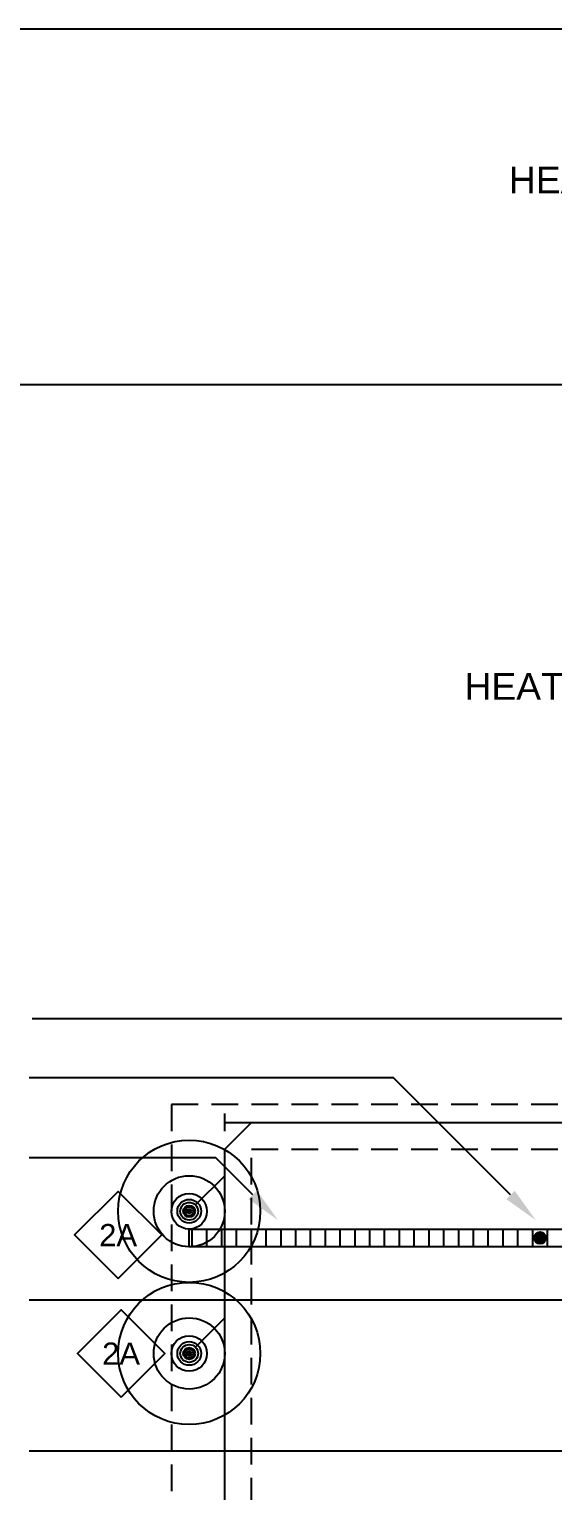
# Model space of a CAD drawing. Extents: x -3956 to 957, y -346 to 1886.
# Drawn here: x -3385 to -3208.2, y 486.4 to 979.7 of the extents above; entities that cross this region are included whole.
import ezdxf
from ezdxf.enums import TextEntityAlignment as Align

# ---------------------------------------------------------------- set-up
doc = ezdxf.new("R2010")
doc.units = 0
doc.header["$LTSCALE"] = 36
doc.header["$MEASUREMENT"] = 0
doc.linetypes.add('HIDDEN', pattern=[0.375, 0.25, -0.125])
for name, color, linetype in [('G-ANNO-TEXT', 70, 'Continuous'), ('G-ANNO-TEXT @ 96', 70, 'Continuous'), ('P-STRM-N', 2, 'Continuous'), ('P-STRM-N @ 1 (1)', 2, 'Continuous'), ('P-STRM-N @ 1 (2)', 2, 'Continuous'), ('P-STRM-N @ 12', 2, 'Continuous'), ('P-STRM-N @ 128', 2, 'Continuous'), ('P-STRM-N @ 16', 2, 'Continuous'), ('P-STRM-N @ 192', 2, 'Continuous'), ('P-STRM-N @ 2', 2, 'Continuous'), ('P-STRM-N @ 24', 2, 'Continuous'), ('P-STRM-N @ 384', 2, 'Continuous'), ('P-STRM-N @ 4', 2, 'Continuous'), ('P-STRM-N @ 48', 2, 'Continuous'), ('P-STRM-N @ 64', 2, 'Continuous'), ('P-STRM-N @ 768', 2, 'Continuous'), ('P-STRM-N @ 8', 2, 'Continuous'), ('P-STRM-N @ 96', 2, 'Continuous')]:
    doc.layers.add(name, color=color, linetype=linetype)
doc.layers.add('P-GD-E', color=43, linetype='Continuous', lineweight=25)
doc.styles.add('Arial', font='arial.ttf')

# ---------------------------------------------------------------- blocks, each defined once
blk = doc.blocks.new('DIAMOND TAG')
blk.add_lwpolyline([(0, -0.1533), (0.1533, 0), (0, 0.1533), (-0.1533, 0)], close=True)
at = {"style": 'Arial'}
blk.add_attdef('XXX', text='', height=0.0781, dxfattribs=at).set_placement((0, 0), align=Align.MIDDLE)
blk = doc.blocks.new('PIPE-PLAN')
at = {"linetype": 'Continuous'}
for p, q in [((-0.09375, -0.03125), (-0.09375, 0.03125)), ((-0.09375, 0), (0, 0))]:
    blk.add_line(p, q, dxfattribs=at)
blk = doc.blocks.new('*U7')
blk.add_circle((0, 0), 0.03125)
blk = doc.blocks.new('*U1603')
at = {"layer": 'P-STRM-N @ 1 (1)'}
blk.add_blockref('*U7', (-3331, 532.74), dxfattribs=at)
at = {"layer": 'P-STRM-N @ 1 (2)'}
blk.add_blockref('*U7', (-3331, 532.74), dxfattribs=at)
at = {"layer": 'P-STRM-N @ 12', "xscale": 12, "yscale": 12, "zscale": 12}
blk.add_blockref('*U7', (-3331, 532.74), dxfattribs=at)
at = {"layer": 'P-STRM-N @ 128', "xscale": 128, "yscale": 128, "zscale": 128}
blk.add_blockref('*U7', (-3331, 532.74), dxfattribs=at)
at = {"layer": 'P-STRM-N @ 16', "xscale": 16, "yscale": 16, "zscale": 16}
blk.add_blockref('*U7', (-3331, 532.74), dxfattribs=at)
at = {"layer": 'P-STRM-N @ 192', "xscale": 192, "yscale": 192, "zscale": 192}
blk.add_blockref('*U7', (-3331, 532.74), dxfattribs=at)
at = {"layer": 'P-STRM-N @ 2', "xscale": 2, "yscale": 2, "zscale": 2}
blk.add_blockref('*U7', (-3331, 532.74), dxfattribs=at)
at = {"layer": 'P-STRM-N @ 24', "xscale": 24, "yscale": 24, "zscale": 24}
blk.add_blockref('*U7', (-3331, 532.74), dxfattribs=at)
at = {"layer": 'P-STRM-N @ 384', "xscale": 384, "yscale": 384, "zscale": 384}
blk.add_blockref('*U7', (-3331, 532.74), dxfattribs=at)
at = {"layer": 'P-STRM-N @ 4', "xscale": 4, "yscale": 4, "zscale": 4}
blk.add_blockref('*U7', (-3331, 532.74), dxfattribs=at)
at = {"layer": 'P-STRM-N @ 48', "xscale": 48, "yscale": 48, "zscale": 48}
blk.add_blockref('*U7', (-3331, 532.74), dxfattribs=at)
at = {"layer": 'P-STRM-N @ 64', "xscale": 64, "yscale": 64, "zscale": 64}
blk.add_blockref('*U7', (-3331, 532.74), dxfattribs=at)
at = {"layer": 'P-STRM-N @ 768', "xscale": 768, "yscale": 768, "zscale": 768}
blk.add_blockref('*U7', (-3331, 532.74), dxfattribs=at)
at = {"layer": 'P-STRM-N @ 8', "xscale": 8, "yscale": 8, "zscale": 8}
blk.add_blockref('*U7', (-3331, 532.74), dxfattribs=at)
at = {"layer": 'P-STRM-N @ 96', "xscale": 96, "yscale": 96, "zscale": 96}
blk.add_blockref('*U7', (-3331, 532.74), dxfattribs=at)
blk = doc.blocks.new('*U1604')
at = {"layer": 'P-STRM-N @ 1 (1)'}
blk.add_blockref('*U7', (-3331, 580.74), dxfattribs=at)
at = {"layer": 'P-STRM-N @ 1 (2)'}
blk.add_blockref('*U7', (-3331, 580.74), dxfattribs=at)
at = {"layer": 'P-STRM-N @ 12', "xscale": 12, "yscale": 12, "zscale": 12}
blk.add_blockref('*U7', (-3331, 580.74), dxfattribs=at)
at = {"layer": 'P-STRM-N @ 128', "xscale": 128, "yscale": 128, "zscale": 128}
blk.add_blockref('*U7', (-3331, 580.74), dxfattribs=at)
at = {"layer": 'P-STRM-N @ 16', "xscale": 16, "yscale": 16, "zscale": 16}
blk.add_blockref('*U7', (-3331, 580.74), dxfattribs=at)
at = {"layer": 'P-STRM-N @ 192', "xscale": 192, "yscale": 192, "zscale": 192}
blk.add_blockref('*U7', (-3331, 580.74), dxfattribs=at)
at = {"layer": 'P-STRM-N @ 2', "xscale": 2, "yscale": 2, "zscale": 2}
blk.add_blockref('*U7', (-3331, 580.74), dxfattribs=at)
at = {"layer": 'P-STRM-N @ 24', "xscale": 24, "yscale": 24, "zscale": 24}
blk.add_blockref('*U7', (-3331, 580.74), dxfattribs=at)
at = {"layer": 'P-STRM-N @ 384', "xscale": 384, "yscale": 384, "zscale": 384}
blk.add_blockref('*U7', (-3331, 580.74), dxfattribs=at)
at = {"layer": 'P-STRM-N @ 4', "xscale": 4, "yscale": 4, "zscale": 4}
blk.add_blockref('*U7', (-3331, 580.74), dxfattribs=at)
at = {"layer": 'P-STRM-N @ 48', "xscale": 48, "yscale": 48, "zscale": 48}
blk.add_blockref('*U7', (-3331, 580.74), dxfattribs=at)
at = {"layer": 'P-STRM-N @ 64', "xscale": 64, "yscale": 64, "zscale": 64}
blk.add_blockref('*U7', (-3331, 580.74), dxfattribs=at)
at = {"layer": 'P-STRM-N @ 768', "xscale": 768, "yscale": 768, "zscale": 768}
blk.add_blockref('*U7', (-3331, 580.74), dxfattribs=at)
at = {"layer": 'P-STRM-N @ 8', "xscale": 8, "yscale": 8, "zscale": 8}
blk.add_blockref('*U7', (-3331, 580.74), dxfattribs=at)
at = {"layer": 'P-STRM-N @ 96', "xscale": 96, "yscale": 96, "zscale": 96}
blk.add_blockref('*U7', (-3331, 580.74), dxfattribs=at)

msp = doc.modelspace()

# ---------------------------------------------------------------- hatches: boundary and pattern name
at = {"layer": 'P-GD-E'}
h = msp.add_hatch(color=256, dxfattribs=at)
edge = h.paths.add_edge_path()
edge.add_arc((-3212.5, 571.74), 2, 0, 360)

# ---------------------------------------------------------------- linework, layer by layer
at = {"layer": 'G-ANNO-TEXT', "linetype": 'HIDDEN'}
for p, q in [((-3166, 616.74), (-3337, 616.74)), ((-3337, 616.74), (-3337, 238.74)), ((-3310, 238.74), (-3310, 601.74)), ((-3310, 601.74), (-3091, 601.74))]:
    msp.add_line(p, q, dxfattribs=at)
at = {"layer": 'G-ANNO-TEXT'}
for points in [[(-3160.49, 964.23), (-3176, 979.74), (-3472, 979.74)], [(-2996.2, 830.07), (-3044, 859.74), (-3472, 859.74)], [(-3128.66, 631.05), (-3144, 645.74), (-3384, 645.74)], [(-3222.49, 586.23), (-3262, 625.74), (-3385, 625.74)], [(-3309.49, 586.23), (-3322, 598.74), (-3385, 598.74)], [(-3153.77, 584.55), (-3190, 550.74), (-3385, 550.74)], [(-3058.83, 555.86), (-3139, 499.74), (-3385, 499.74)]]:
    msp.add_lwpolyline(points, dxfattribs=at)
for points in [[(-3308.07, 587.64), (-3301, 577.74), (-3310.9, 584.81)], [(-3221.07, 587.64), (-3214, 577.74), (-3223.9, 584.81)]]:
    msp.add_solid(points, dxfattribs=at)
at = {"layer": 'P-GD-E', "color": 7}
for p, q in [((-3330, 568.74), (-3330, 574.74)), ((-3325, 568.74), (-3325, 574.74)), ((-3320, 568.74), (-3320, 574.74)), ((-3315, 568.74), (-3315, 574.74)), ((-3310, 568.74), (-3310, 574.74)), ((-3305, 568.74), (-3305, 574.74)), ((-3300, 568.74), (-3300, 574.74)), ((-3295, 568.74), (-3295, 574.74)), ((-3290, 568.74), (-3290, 574.74)), ((-3285, 568.74), (-3285, 574.74)), ((-3280, 568.74), (-3280, 574.74)), ((-3275, 568.74), (-3275, 574.74)), ((-3270, 568.74), (-3270, 574.74)), ((-3265, 568.74), (-3265, 574.74)), ((-3260, 568.74), (-3260, 574.74)), ((-3255, 568.74), (-3255, 574.74)), ((-3250, 568.74), (-3250, 574.74)), ((-3245, 568.74), (-3245, 574.74)), ((-3240, 568.74), (-3240, 574.74)), ((-3235, 568.74), (-3235, 574.74)), ((-3230, 568.74), (-3230, 574.74)), ((-3225, 568.74), (-3225, 574.74)), ((-3220, 568.74), (-3220, 574.74)), ((-3215, 568.74), (-3215, 574.74)), ((-3210, 568.74), (-3210, 574.74))]:
    msp.add_line(p, q, dxfattribs=at)
at = {"layer": 'P-GD-E'}
msp.add_lwpolyline([(-3094, 568.74), (-3331, 568.74), (-3331, 574.74), (-3094, 574.74)], close=True, dxfattribs=at)
msp.add_circle((-3212.5, 571.74), 2, dxfattribs=at)
at = {"layer": 'P-STRM-N'}
for p, q in [((-3319, 601.74), (-3310, 610.74)), ((-3310, 610.74), (-3140.5, 610.74)), ((-3319, 259.74), (-3319, 601.74)), ((-3328.88, 582.86), (-3319, 592.74)), ((-3328.88, 534.86), (-3319, 544.74))]:
    msp.add_line(p, q, dxfattribs=at)

# ---------------------------------------------------------------- block references
at = {"layer": 'G-ANNO-TEXT @ 96', "xscale": 96, "yscale": 96, "zscale": 96}
for p in [(-3355, 572.74), (-3354, 532.74)]:
    msp.add_blockref('DIAMOND TAG', p, dxfattribs=at).add_auto_attribs({'XXX': '2A'})
at = {"layer": 'P-STRM-N'}
for name in ['*U1604', '*U1603']:
    msp.add_blockref(name, (0, 0), dxfattribs=at)
at = {"layer": 'P-STRM-N @ 96', "xscale": 96, "yscale": 96, "zscale": 96}
msp.add_blockref('PIPE-PLAN', (-3310, 610.74), dxfattribs=at)

# ---------------------------------------------------------------- texts
at = {"layer": 'G-ANNO-TEXT', "style": 'Arial'}
for p in [(-3223.03, 924.39), (-3238.03, 753.39)]:
    msp.add_text('HEAT TRACE &', height=9, dxfattribs=at).set_placement(p)

doc.saveas('drawing.dxf')
